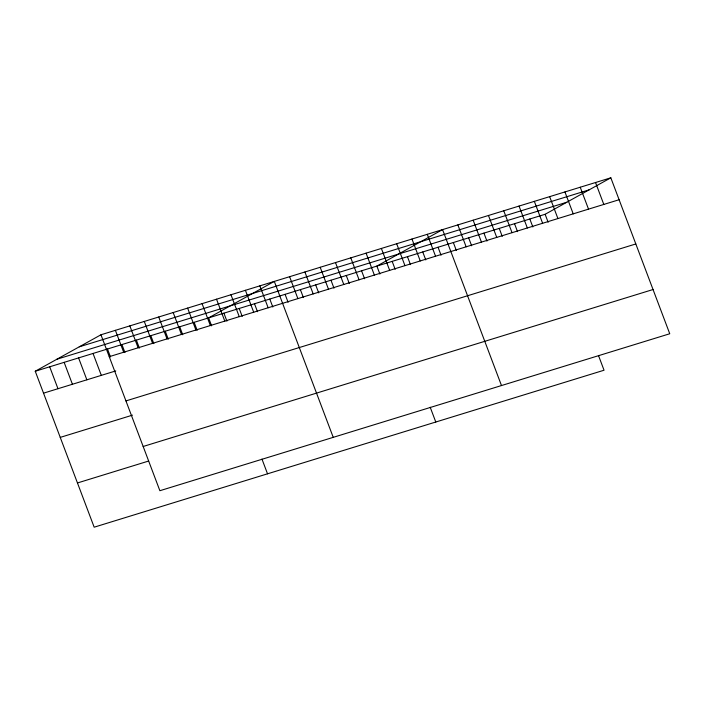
<?xml version="1.0" encoding="UTF-8"?>
<svg xmlns="http://www.w3.org/2000/svg" width="705" height="705" viewBox="0 0 705 705"><rect width="100%" height="100%" fill="white"/><g stroke="black" fill="none" stroke-linecap="round" stroke-linejoin="round"><path stroke-width="1.06" d="M598.475 355.479L604.044 370.222L94.17 527.19L35.25 371.244L100.956 334.778L610.83 177.81L669.75 333.756L159.876 490.715L100.956 334.778M35.25 371.244L545.124 214.285L610.83 177.81M79.268 346.816L589.142 189.848M56.929 359.215L566.802 202.247M109.231 356.686L619.105 199.726M43.525 393.161L115.761 370.918M125.939 400.916L635.822 243.956M60.242 437.391L132.478 415.148M143.159 446.485L653.041 289.526M77.462 482.96L148.658 461.035M595.531 182.524L603.806 204.432M580.233 187.23L588.516 209.138M564.934 191.936L573.218 213.853M549.644 196.651L557.919 218.559M545.124 214.285L548.137 222.251M534.346 201.357L542.621 223.265M529.825 218.991L532.839 226.957M519.047 206.071L527.331 227.979M514.535 223.696L517.54 231.663M503.749 210.777L512.033 232.685M499.237 228.411L502.242 236.378M488.459 215.483L496.734 237.391M483.938 233.117L486.952 241.084M473.161 220.198L481.436 242.106M468.64 237.823L471.654 245.798M457.862 224.904L466.146 246.812M453.35 242.538L456.355 250.504M501.493 385.547L442.564 229.61L376.867 266.085L379.88 274.051M438.052 247.243L441.057 255.21M427.274 234.324L435.549 256.232M422.753 251.949L425.767 259.925M411.976 239.03L420.25 260.938M407.455 256.664L410.469 264.631M396.677 243.736L404.961 265.653M392.165 261.37L395.17 269.336M381.379 248.451L389.662 270.359M430.217 407.279L435.787 422.022M366.089 253.157L374.364 275.065M361.568 270.79L364.582 278.757M350.79 257.863L359.065 279.779M346.27 275.496L349.283 283.463M335.492 262.577L343.776 284.485M330.98 280.211L333.985 288.178M320.193 267.283L328.477 289.191M315.681 284.917L318.695 292.883M304.904 271.989L313.179 293.906M300.383 289.623L303.397 297.589M289.605 276.704L297.88 298.612M285.084 294.337L288.098 302.304M333.236 437.347L274.307 281.41L208.609 317.876L211.615 325.851M269.795 299.043L272.8 307.01M259.863 285.86L268.138 307.768M254.496 303.749L257.51 311.716M245.419 290.31L253.694 312.218M239.198 308.464L242.212 316.43M230.967 294.752L239.251 316.66M223.899 313.17L226.913 321.136M216.523 299.202L224.798 321.11M261.96 459.078L267.53 473.822M202.079 303.652L210.354 325.56M194.157 322.326L197.171 330.293M187.627 308.094L195.911 330.002M179.713 326.776L182.727 334.743M173.183 312.544L181.467 334.452M165.27 331.218L168.275 339.193M158.74 316.994L167.014 338.902M150.817 335.668L153.831 343.635M144.287 321.436L152.571 343.344M136.373 340.118L139.387 348.085M129.843 325.886L138.127 347.794M121.93 344.56L124.935 352.535M115.4 330.337L123.675 352.244M107.486 349.01L110.491 356.977M93.034 353.461L101.317 375.368M78.59 357.902L86.865 379.819M64.146 362.352L72.421 384.26M49.694 366.803L57.977 388.711"/></g></svg>
